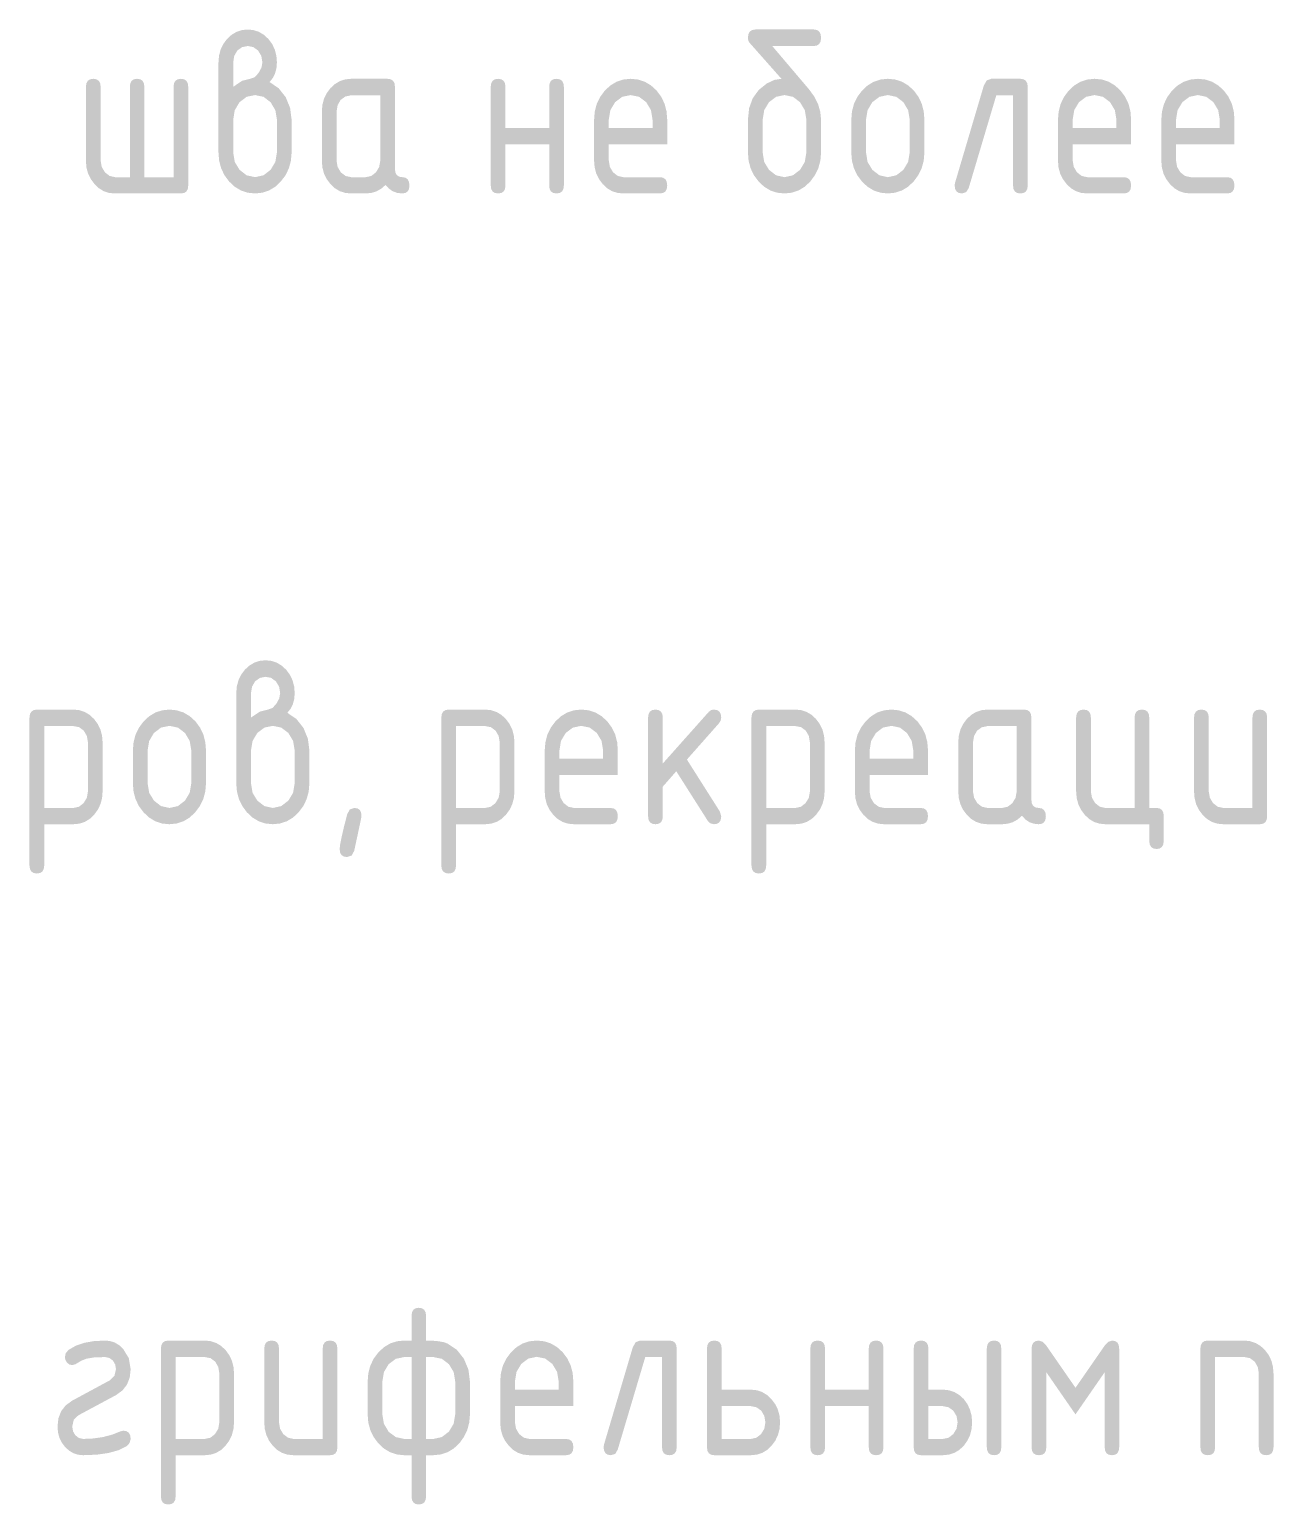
# Model space of a CAD drawing. Header units: millimetres. Extents: x 0 to 1189, y 0 to 841.
# Drawn here: x 1116.3 to 1139.27, y 113.25 to 140.48 of the extents above; entities that cross this region are included whole.
import ezdxf

# ---------------------------------------------------------------- set-up
doc = ezdxf.new("R2010")
doc.units = ezdxf.units.MM

msp = doc.modelspace()

# ---------------------------------------------------------------- hatches: boundary and pattern name
h = msp.add_hatch(color=7)
h.paths.add_polyline_path([(1120.060935, 139.418761), (1120.224508, 139.529486), (1120.374025, 139.567038), (1120.45533, 139.59453), (1120.528366, 139.672871), (1120.582592, 139.772366), (1120.600024, 139.87186), (1120.58018, 139.989407), (1120.520649, 140.087936), (1120.433212, 140.152222), (1120.328826, 140.172272), (1120.223957, 140.150568), (1120.136452, 140.087936), (1120.080297, 139.989407), (1120.060935, 139.87186)])
h.paths.add_polyline_path([(1120.731764, 139.507507), (1120.899058, 139.393474), (1121.029972, 139.228592), (1121.111414, 139.028914), (1121.139112, 138.813527), (1121.139112, 138.203882), (1121.126383, 138.053306), (1121.088538, 137.913323), (1121.026096, 137.785226), (1120.939572, 137.670306), (1120.837115, 137.573619), (1120.723083, 137.504941), (1120.598508, 137.463962), (1120.464425, 137.450371), (1120.328585, 137.463962), (1120.2037, 137.504941), (1120.089564, 137.573619), (1119.98597, 137.670306), (1119.899412, 137.787086), (1119.837969, 137.914977), (1119.80133, 138.053926), (1119.789186, 138.203882), (1119.789186, 139.87186), (1119.799108, 139.994023), (1119.828874, 140.106678), (1119.878483, 140.209824), (1119.947936, 140.303461), (1120.030627, 140.378961), (1120.121224, 140.433273), (1120.2204, 140.466087), (1120.328826, 140.477094), (1120.437536, 140.466027), (1120.537874, 140.43279), (1120.629738, 140.377333), (1120.713023, 140.299603), (1120.780245, 140.208196), (1120.828709, 140.106195), (1120.858053, 139.993963), (1120.867914, 139.87186), (1120.859431, 139.763072), (1120.833946, 139.665912), (1120.791407, 139.580637)])
h.paths.add_polyline_path([(1120.867914, 138.208292), (1120.867914, 138.813527), (1120.839044, 138.98709), (1120.751057, 139.135436), (1120.62035, 139.234311), (1120.464425, 139.266626), (1120.3085, 139.234311), (1120.177793, 139.135436), (1120.089598, 138.98709), (1120.060935, 138.813527), (1120.060935, 138.208292), (1120.089598, 138.031421), (1120.177793, 137.886382), (1120.3085, 137.785303), (1120.464425, 137.750784), (1120.62035, 137.785303), (1120.751057, 137.886382), (1120.839044, 138.032868)])
h = msp.add_hatch(color=7)
h.paths.add_polyline_path([(1130.914486, 138.809117), (1130.914486, 138.203882), (1130.901756, 138.053926), (1130.863912, 137.914977), (1130.801469, 137.787086), (1130.714946, 137.670306), (1130.612489, 137.573619), (1130.498456, 137.504941), (1130.373881, 137.463962), (1130.239798, 137.450371), (1130.103958, 137.463962), (1129.979073, 137.504941), (1129.864937, 137.573619), (1129.761343, 137.670306), (1129.674785, 137.787086), (1129.613342, 137.914977), (1129.576703, 138.053926), (1129.564559, 138.203882), (1129.564559, 138.813527), (1129.586479, 139.024504), (1129.652272, 139.206543), (1129.761989, 139.35923), (1129.915684, 139.482151), (1130.053694, 139.546918), (1130.183023, 139.567038), (1129.591018, 140.235662), (1129.570967, 140.270802), (1129.564559, 140.324959), (1129.573043, 140.391518), (1129.598528, 140.43906), (1129.641066, 140.467586), (1129.70071, 140.477094), (1130.782745, 140.477094), (1130.839839, 140.467586), (1130.881068, 140.43906), (1130.906071, 140.391518), (1130.914486, 140.324959), (1130.906071, 140.258081), (1130.881068, 140.210375), (1130.839839, 140.181789), (1130.782745, 140.172272), (1130.013249, 140.172272), (1130.692346, 139.372459), (1130.788912, 139.239788), (1130.858399, 139.10195), (1130.900395, 138.958531)])
h.paths.add_polyline_path([(1130.643288, 138.208292), (1130.643288, 138.813527), (1130.614418, 138.98709), (1130.52643, 139.135436), (1130.395723, 139.234311), (1130.239798, 139.266626), (1130.083873, 139.234311), (1129.953166, 139.135436), (1129.864972, 138.98709), (1129.836309, 138.813527), (1129.836309, 138.208292), (1129.864972, 138.031421), (1129.953166, 137.886382), (1130.083873, 137.785303), (1130.239798, 137.750784), (1130.395723, 137.785303), (1130.52643, 137.886382), (1130.614418, 138.032868)])
h = msp.add_hatch(color=7)
h.dxf.hatch_style = 2
h.paths.add_polyline_path([(1119.094635, 137.450371), (1117.869835, 137.450371), (1117.765931, 137.460836), (1117.669468, 137.492746), (1117.58086, 137.546877), (1117.500521, 137.624004), (1117.431068, 137.716823), (1117.381458, 137.817549), (1117.351693, 137.926234), (1117.341771, 138.042928), (1117.341771, 139.418761), (1117.350254, 139.483089), (1117.375739, 139.529486), (1117.418278, 139.55759), (1117.477921, 139.567038), (1117.537246, 139.55759), (1117.57962, 139.529486), (1117.605045, 139.483089), (1117.61352, 139.418761), (1117.61352, 138.055606), (1117.633364, 137.939988), (1117.692895, 137.84008), (1117.779918, 137.773108), (1117.881411, 137.750784), (1118.152609, 137.750784), (1118.152609, 139.418761), (1118.161023, 139.483089), (1118.186026, 139.529486), (1118.227255, 139.55759), (1118.284349, 139.567038), (1118.343992, 139.55759), (1118.38653, 139.529486), (1118.412016, 139.483089), (1118.420499, 139.418761), (1118.420499, 137.750784), (1118.959036, 137.750784), (1118.959036, 139.418761), (1118.967511, 139.483089), (1118.992936, 139.529486), (1119.035311, 139.55759), (1119.094635, 139.567038), (1119.154279, 139.55759), (1119.196817, 139.529486), (1119.222302, 139.483089), (1119.230786, 139.418761), (1119.230786, 137.598648), (1119.222302, 137.532459), (1119.196817, 137.486269), (1119.154279, 137.459199)])
h = msp.add_hatch(color=7)
h.paths.add_polyline_path([(1122.776003, 139.262216), (1122.236914, 139.262216), (1122.132045, 139.240443), (1122.04454, 139.177329), (1121.988385, 139.079075), (1121.969024, 138.961803), (1121.969024, 138.055606), (1121.988867, 137.939988), (1122.048399, 137.84008), (1122.135422, 137.773108), (1122.236914, 137.750784), (1122.508112, 137.750784), (1122.610776, 137.773108), (1122.696077, 137.84008), (1122.75609, 137.938335), (1122.776003, 138.055606)])
h.paths.add_polyline_path([(1123.31454, 137.598648), (1123.306203, 137.532459), (1123.281329, 137.486269), (1123.240126, 137.459199), (1123.1828, 137.450371), (1123.091694, 137.459949), (1123.009994, 137.488956), (1122.937388, 137.537808), (1122.873568, 137.606916), (1122.793831, 137.537808), (1122.70655, 137.488956), (1122.611413, 137.459949), (1122.508112, 137.450371), (1122.236914, 137.450371), (1122.127946, 137.460836), (1122.027866, 137.492746), (1121.937088, 137.546877), (1121.856024, 137.624004), (1121.786571, 137.717022), (1121.736962, 137.819134), (1121.707196, 137.931582), (1121.697274, 138.055606), (1121.697274, 138.961803), (1121.707196, 139.083967), (1121.736962, 139.196621), (1121.786571, 139.299767), (1121.856024, 139.393405), (1121.937088, 139.468672), (1122.027866, 139.52301), (1122.127946, 139.555953), (1122.236914, 139.567038), (1122.91105, 139.567038), (1122.970694, 139.55759), (1123.013232, 139.529486), (1123.038717, 139.483089), (1123.047201, 139.418761), (1123.047201, 137.90347), (1123.055676, 137.836592), (1123.0811, 137.788886), (1123.123475, 137.760301), (1123.1828, 137.750784), (1123.240126, 137.741275), (1123.281329, 137.71275), (1123.306203, 137.665207)])
h = msp.add_hatch(color=7)
h.dxf.hatch_style = 2
h.paths.add_polyline_path([(1125.087592, 138.356569), (1125.087592, 137.598648), (1125.079117, 137.532459), (1125.053692, 137.486269), (1125.011318, 137.459199), (1124.951993, 137.450371), (1124.89235, 137.459199), (1124.849811, 137.486269), (1124.824326, 137.532459), (1124.815843, 137.598648), (1124.815843, 139.418761), (1124.824326, 139.483089), (1124.849811, 139.529486), (1124.89235, 139.55759), (1124.951993, 139.567038), (1125.011318, 139.55759), (1125.053692, 139.529486), (1125.079117, 139.483089), (1125.087592, 139.418761), (1125.087592, 138.66084), (1125.894571, 138.66084), (1125.894571, 139.418761), (1125.903037, 139.483089), (1125.928402, 139.529486), (1125.970613, 139.55759), (1126.029619, 139.567038), (1126.089262, 139.55759), (1126.1318, 139.529486), (1126.157285, 139.483089), (1126.165769, 139.418761), (1126.165769, 137.598648), (1126.157285, 137.532459), (1126.1318, 137.486269), (1126.089262, 137.459199), (1126.029619, 137.450371), (1125.970613, 137.459199), (1125.928402, 137.486269), (1125.903037, 137.532459), (1125.894571, 137.598648), (1125.894571, 138.356569)])
h = msp.add_hatch(color=7)
h.paths.add_polyline_path([(1127.39917, 139.266626), (1127.243245, 139.234311), (1127.112538, 139.135436), (1127.024343, 138.988537), (1126.99568, 138.813527), (1126.99568, 138.66084), (1127.802659, 138.66084), (1127.802659, 138.813527), (1127.77379, 138.988537), (1127.685802, 139.135436), (1127.555095, 139.234311)])
h.paths.add_polyline_path([(1126.99568, 138.356569), (1126.99568, 138.055606), (1127.015524, 137.939988), (1127.075055, 137.84008), (1127.162078, 137.773108), (1127.263571, 137.750784), (1127.937707, 137.750784), (1127.99735, 137.741275), (1128.039889, 137.71275), (1128.065374, 137.665207), (1128.073857, 137.598648), (1128.065374, 137.532459), (1128.039889, 137.486269), (1127.99735, 137.459199), (1127.937707, 137.450371), (1127.263571, 137.450371), (1127.154603, 137.460836), (1127.054523, 137.492746), (1126.963744, 137.546877), (1126.882681, 137.624004), (1126.813228, 137.717022), (1126.763619, 137.819134), (1126.733853, 137.931582), (1126.723931, 138.055606), (1126.723931, 138.809117), (1126.736075, 138.961623), (1126.772714, 139.101881), (1126.834157, 139.230254), (1126.920715, 139.347103), (1127.024309, 139.44379), (1127.138445, 139.512468), (1127.26333, 139.553447), (1127.39917, 139.567038), (1127.534932, 139.553507), (1127.659688, 139.51295), (1127.773798, 139.445417), (1127.877625, 139.350961), (1127.964097, 139.234431), (1128.02535, 139.106222), (1128.0618, 138.966024), (1128.073857, 138.813527), (1128.073857, 138.356569)])
h = msp.add_hatch(color=7)
h.paths.add_polyline_path([(1131.472648, 138.203882), (1131.472648, 138.809117), (1131.484792, 138.961623), (1131.52143, 139.101881), (1131.582874, 139.230254), (1131.669432, 139.347103), (1131.773026, 139.44379), (1131.887162, 139.512468), (1132.012046, 139.553447), (1132.147886, 139.567038), (1132.283649, 139.553507), (1132.408405, 139.51295), (1132.522515, 139.445417), (1132.626341, 139.350961), (1132.712813, 139.234362), (1132.774067, 139.105671), (1132.810516, 138.964163), (1132.822574, 138.809117), (1132.822574, 138.203882), (1132.809844, 138.053926), (1132.772, 137.914977), (1132.709558, 137.787086), (1132.623034, 137.670306), (1132.520577, 137.573619), (1132.406544, 137.504941), (1132.28197, 137.463962), (1132.147886, 137.450371), (1132.012046, 137.463962), (1131.887162, 137.504941), (1131.773026, 137.573619), (1131.669432, 137.670306), (1131.582874, 137.787086), (1131.52143, 137.914977), (1131.484792, 138.053926)])
h.paths.add_polyline_path([(1132.551376, 138.208292), (1132.551376, 138.813527), (1132.522506, 138.98709), (1132.434518, 139.135436), (1132.303812, 139.234311), (1132.147886, 139.266626), (1131.991961, 139.234311), (1131.861255, 139.135436), (1131.77306, 138.98709), (1131.744397, 138.813527), (1131.744397, 138.208292), (1131.77306, 138.031421), (1131.861255, 137.886382), (1131.991961, 137.785303), (1132.147886, 137.750784), (1132.303812, 137.785303), (1132.434518, 137.886382), (1132.522506, 138.032868)])
h = msp.add_hatch(color=7)
h.dxf.hatch_style = 2
h.paths.add_polyline_path([(1134.055975, 139.567038), (1134.594512, 139.567038), (1134.654155, 139.55759), (1134.696694, 139.529486), (1134.722179, 139.483089), (1134.730662, 139.418761), (1134.730662, 137.598648), (1134.722179, 137.532459), (1134.696694, 137.486269), (1134.654155, 137.459199), (1134.594512, 137.450371), (1134.535506, 137.459199), (1134.493295, 137.486269), (1134.467931, 137.532459), (1134.459464, 137.598648), (1134.459464, 139.262216), (1134.150233, 139.262216), (1133.64091, 137.551795), (1133.595848, 137.475658), (1133.516886, 137.450371), (1133.457243, 137.45988), (1133.414705, 137.488405), (1133.38922, 137.535947), (1133.380736, 137.602507), (1133.389004, 137.64936), (1133.920376, 139.444117), (1133.973706, 139.53741)])
h = msp.add_hatch(color=7)
h.paths.add_polyline_path([(1135.964063, 139.266626), (1135.808138, 139.234311), (1135.677431, 139.135436), (1135.589237, 138.988537), (1135.560574, 138.813527), (1135.560574, 138.66084), (1136.367553, 138.66084), (1136.367553, 138.813527), (1136.338683, 138.988537), (1136.250695, 139.135436), (1136.119988, 139.234311)])
h.paths.add_polyline_path([(1135.560574, 138.356569), (1135.560574, 138.055606), (1135.580417, 137.939988), (1135.639949, 137.84008), (1135.726972, 137.773108), (1135.828464, 137.750784), (1136.502601, 137.750784), (1136.562244, 137.741275), (1136.604782, 137.71275), (1136.630267, 137.665207), (1136.638751, 137.598648), (1136.630267, 137.532459), (1136.604782, 137.486269), (1136.562244, 137.459199), (1136.502601, 137.450371), (1135.828464, 137.450371), (1135.719496, 137.460836), (1135.619416, 137.492746), (1135.528638, 137.546877), (1135.447574, 137.624004), (1135.378121, 137.717022), (1135.328512, 137.819134), (1135.298746, 137.931582), (1135.288824, 138.055606), (1135.288824, 138.809117), (1135.300968, 138.961623), (1135.337607, 139.101881), (1135.39905, 139.230254), (1135.485608, 139.347103), (1135.589202, 139.44379), (1135.703338, 139.512468), (1135.828223, 139.553447), (1135.964063, 139.567038), (1136.099826, 139.553507), (1136.224581, 139.51295), (1136.338691, 139.445417), (1136.442518, 139.350961), (1136.52899, 139.234431), (1136.590244, 139.106222), (1136.626693, 138.966024), (1136.638751, 138.813527), (1136.638751, 138.356569)])
h = msp.add_hatch(color=7)
h.paths.add_polyline_path([(1137.872152, 139.266626), (1137.716227, 139.234311), (1137.58552, 139.135436), (1137.497325, 138.988537), (1137.468662, 138.813527), (1137.468662, 138.66084), (1138.275641, 138.66084), (1138.275641, 138.813527), (1138.246771, 138.988537), (1138.158783, 139.135436), (1138.028077, 139.234311)])
h.paths.add_polyline_path([(1137.468662, 138.356569), (1137.468662, 138.055606), (1137.488506, 137.939988), (1137.548037, 137.84008), (1137.63506, 137.773108), (1137.736553, 137.750784), (1138.410689, 137.750784), (1138.470332, 137.741275), (1138.51287, 137.71275), (1138.538355, 137.665207), (1138.546839, 137.598648), (1138.538355, 137.532459), (1138.51287, 137.486269), (1138.470332, 137.459199), (1138.410689, 137.450371), (1137.736553, 137.450371), (1137.627584, 137.460836), (1137.527504, 137.492746), (1137.436726, 137.546877), (1137.355663, 137.624004), (1137.28621, 137.717022), (1137.2366, 137.819134), (1137.206835, 137.931582), (1137.196913, 138.055606), (1137.196913, 138.809117), (1137.209057, 138.961623), (1137.245695, 139.101881), (1137.307139, 139.230254), (1137.393697, 139.347103), (1137.497291, 139.44379), (1137.611427, 139.512468), (1137.736311, 139.553447), (1137.872152, 139.567038), (1138.007914, 139.553507), (1138.13267, 139.51295), (1138.24678, 139.445417), (1138.350606, 139.350961), (1138.437078, 139.234431), (1138.498332, 139.106222), (1138.534781, 138.966024), (1138.546839, 138.813527), (1138.546839, 138.356569)])
h = msp.add_hatch(color=7)
h.paths.add_polyline_path([(1120.389242, 127.773541), (1120.552815, 127.884267), (1120.702333, 127.921818), (1120.783637, 127.94931), (1120.856673, 128.027652), (1120.910899, 128.127146), (1120.928331, 128.22664), (1120.908487, 128.344187), (1120.848956, 128.442717), (1120.761519, 128.507002), (1120.657133, 128.527053), (1120.552264, 128.505349), (1120.464759, 128.442717), (1120.408604, 128.344187), (1120.389242, 128.22664)])
h.paths.add_polyline_path([(1121.060071, 127.862287), (1121.227365, 127.748254), (1121.358279, 127.583372), (1121.439721, 127.383694), (1121.467419, 127.168307), (1121.467419, 126.558663), (1121.45469, 126.408086), (1121.416845, 126.268104), (1121.354403, 126.140006), (1121.267879, 126.025087), (1121.165422, 125.9284), (1121.05139, 125.859722), (1120.926815, 125.818743), (1120.792732, 125.805152), (1120.656892, 125.818743), (1120.532007, 125.859722), (1120.417871, 125.9284), (1120.314277, 126.025087), (1120.227719, 126.141867), (1120.166276, 126.269757), (1120.129637, 126.408707), (1120.117493, 126.558663), (1120.117493, 128.22664), (1120.127415, 128.348803), (1120.157181, 128.461458), (1120.20679, 128.564604), (1120.276243, 128.658242), (1120.358934, 128.733741), (1120.449531, 128.788053), (1120.548707, 128.820868), (1120.657133, 128.831875), (1120.765843, 128.820807), (1120.866181, 128.787571), (1120.958045, 128.732113), (1121.04133, 128.654383), (1121.108552, 128.562976), (1121.157016, 128.460976), (1121.18636, 128.348743), (1121.196221, 128.22664), (1121.187738, 128.117853), (1121.162253, 128.020693), (1121.119714, 127.935418)])
h.paths.add_polyline_path([(1121.196221, 126.563073), (1121.196221, 127.168307), (1121.167352, 127.341871), (1121.079364, 127.490217), (1120.948657, 127.589091), (1120.792732, 127.621406), (1120.636807, 127.589091), (1120.5061, 127.490217), (1120.417905, 127.341871), (1120.389242, 127.168307), (1120.389242, 126.563073), (1120.417905, 126.386201), (1120.5061, 126.241163), (1120.636807, 126.140084), (1120.792732, 126.105564), (1120.948657, 126.140084), (1121.079364, 126.241163), (1121.167352, 126.387648)])
h = msp.add_hatch(color=7)
h.paths.add_polyline_path([(1116.299746, 127.773541), (1116.308229, 127.83787), (1116.333714, 127.884267), (1116.376253, 127.91237), (1116.435896, 127.921818), (1117.110583, 127.921818), (1117.219474, 127.910734), (1117.319425, 127.87779), (1117.410177, 127.823452), (1117.491473, 127.748185), (1117.560608, 127.654548), (1117.610053, 127.551402), (1117.639759, 127.438747), (1117.649672, 127.316584), (1117.649672, 126.410386), (1117.639759, 126.288223), (1117.610053, 126.175568), (1117.560608, 126.072422), (1117.491473, 125.978784), (1117.410177, 125.901657), (1117.319425, 125.847526), (1117.219474, 125.815616), (1117.110583, 125.805152), (1116.571495, 125.805152), (1116.571495, 125.043372), (1116.56302, 124.979044), (1116.537595, 124.932647), (1116.49522, 124.904543), (1116.435896, 124.895095), (1116.376253, 124.904543), (1116.333714, 124.932647), (1116.308229, 124.979044), (1116.299746, 125.043372)])
h.paths.add_polyline_path([(1116.571495, 127.616996), (1116.571495, 126.105564), (1117.110583, 126.105564), (1117.213247, 126.127888), (1117.298548, 126.194861), (1117.358561, 126.293115), (1117.378474, 126.410386), (1117.378474, 127.316584), (1117.359112, 127.433855), (1117.302957, 127.532109), (1117.215245, 127.596877), (1117.110583, 127.616996)])
h = msp.add_hatch(color=7)
h.paths.add_polyline_path([(1118.208619, 126.558663), (1118.208619, 127.163897), (1118.220763, 127.316403), (1118.257402, 127.456661), (1118.318845, 127.585034), (1118.405403, 127.701883), (1118.508997, 127.79857), (1118.623133, 127.867248), (1118.748018, 127.908227), (1118.883858, 127.921818), (1119.019621, 127.908288), (1119.144376, 127.86773), (1119.258486, 127.800198), (1119.362313, 127.705742), (1119.448785, 127.589143), (1119.510039, 127.460451), (1119.546488, 127.318944), (1119.558546, 127.163897), (1119.558546, 126.558663), (1119.545816, 126.408707), (1119.507972, 126.269757), (1119.445529, 126.141867), (1119.359006, 126.025087), (1119.256549, 125.9284), (1119.142516, 125.859722), (1119.017941, 125.818743), (1118.883858, 125.805152), (1118.748018, 125.818743), (1118.623133, 125.859722), (1118.508997, 125.9284), (1118.405403, 126.025087), (1118.318845, 126.141867), (1118.257402, 126.269757), (1118.220763, 126.408707)])
h.paths.add_polyline_path([(1119.287348, 126.563073), (1119.287348, 127.168307), (1119.258478, 127.341871), (1119.17049, 127.490217), (1119.039783, 127.589091), (1118.883858, 127.621406), (1118.727933, 127.589091), (1118.597226, 127.490217), (1118.509032, 127.341871), (1118.480369, 127.168307), (1118.480369, 126.563073), (1118.509032, 126.386201), (1118.597226, 126.241163), (1118.727933, 126.140084), (1118.883858, 126.105564), (1119.039783, 126.140084), (1119.17049, 126.241163), (1119.258478, 126.387648)])
h = msp.add_hatch(color=7)
h.paths.add_polyline_path([(1123.903282, 127.773541), (1123.911766, 127.83787), (1123.937251, 127.884267), (1123.979789, 127.91237), (1124.039432, 127.921818), (1124.71412, 127.921818), (1124.823011, 127.910734), (1124.922962, 127.87779), (1125.013714, 127.823452), (1125.09501, 127.748185), (1125.164144, 127.654548), (1125.21359, 127.551402), (1125.243295, 127.438747), (1125.253209, 127.316584), (1125.253209, 126.410386), (1125.243295, 126.288223), (1125.21359, 126.175568), (1125.164144, 126.072422), (1125.09501, 125.978784), (1125.013714, 125.901657), (1124.922962, 125.847526), (1124.823011, 125.815616), (1124.71412, 125.805152), (1124.175031, 125.805152), (1124.175031, 125.043372), (1124.166557, 124.979044), (1124.141132, 124.932647), (1124.098757, 124.904543), (1124.039432, 124.895095), (1123.979789, 124.904543), (1123.937251, 124.932647), (1123.911766, 124.979044), (1123.903282, 125.043372)])
h.paths.add_polyline_path([(1124.175031, 127.616996), (1124.175031, 126.105564), (1124.71412, 126.105564), (1124.816784, 126.127888), (1124.902084, 126.194861), (1124.962098, 126.293115), (1124.982011, 126.410386), (1124.982011, 127.316584), (1124.962649, 127.433855), (1124.906494, 127.532109), (1124.818782, 127.596877), (1124.71412, 127.616996)])
h = msp.add_hatch(color=7)
h.paths.add_polyline_path([(1126.487395, 127.621406), (1126.33147, 127.589091), (1126.200763, 127.490217), (1126.112568, 127.343318), (1126.083905, 127.168307), (1126.083905, 127.01562), (1126.890884, 127.01562), (1126.890884, 127.168307), (1126.862014, 127.343318), (1126.774027, 127.490217), (1126.64332, 127.589091)])
h.paths.add_polyline_path([(1126.083905, 126.71135), (1126.083905, 126.410386), (1126.103749, 126.294769), (1126.16328, 126.194861), (1126.250303, 126.127888), (1126.351796, 126.105564), (1127.025932, 126.105564), (1127.085575, 126.096055), (1127.128114, 126.06753), (1127.153599, 126.019988), (1127.162082, 125.953429), (1127.153599, 125.88724), (1127.128114, 125.84105), (1127.085575, 125.81398), (1127.025932, 125.805152), (1126.351796, 125.805152), (1126.242827, 125.815616), (1126.142747, 125.847526), (1126.051969, 125.901657), (1125.970906, 125.978784), (1125.901453, 126.071802), (1125.851844, 126.173915), (1125.822078, 126.286363), (1125.812156, 126.410386), (1125.812156, 127.163897), (1125.8243, 127.316403), (1125.860939, 127.456661), (1125.922382, 127.585034), (1126.00894, 127.701883), (1126.112534, 127.79857), (1126.22667, 127.867248), (1126.351555, 127.908227), (1126.487395, 127.921818), (1126.623157, 127.908288), (1126.747913, 127.86773), (1126.862023, 127.800198), (1126.96585, 127.705742), (1127.052322, 127.589212), (1127.113575, 127.461002), (1127.150024, 127.320804), (1127.162082, 127.168307), (1127.162082, 126.71135)])
h = msp.add_hatch(color=7)
h.dxf.hatch_style = 2
h.paths.add_polyline_path([(1127.992779, 126.926875), (1128.841099, 127.879375), (1128.882165, 127.911759), (1128.934806, 127.921818), (1128.994449, 127.91237), (1129.036987, 127.884267), (1129.062472, 127.83787), (1129.070956, 127.773541), (1129.060138, 127.71587), (1129.029064, 127.667708), (1128.43761, 126.999084), (1129.044498, 126.042174), (1129.070956, 125.953429), (1129.062472, 125.88724), (1129.036987, 125.84105), (1128.994449, 125.81398), (1128.934806, 125.805152), (1128.870107, 125.82093), (1128.822358, 125.868541), (1128.241377, 126.783008), (1127.992779, 126.499683), (1127.992779, 125.953429), (1127.984304, 125.88724), (1127.958879, 125.84105), (1127.916505, 125.81398), (1127.85718, 125.805152), (1127.797537, 125.81398), (1127.754998, 125.84105), (1127.729513, 125.88724), (1127.72103, 125.953429), (1127.72103, 127.773541), (1127.729513, 127.83787), (1127.754998, 127.884267), (1127.797537, 127.91237), (1127.85718, 127.921818), (1127.916505, 127.91237), (1127.958879, 127.884267), (1127.984304, 127.83787), (1127.992779, 127.773541)])
h = msp.add_hatch(color=7)
h.paths.add_polyline_path([(1129.629904, 127.773541), (1129.638387, 127.83787), (1129.663872, 127.884267), (1129.706411, 127.91237), (1129.766054, 127.921818), (1130.440741, 127.921818), (1130.549632, 127.910734), (1130.649583, 127.87779), (1130.740335, 127.823452), (1130.821631, 127.748185), (1130.890765, 127.654548), (1130.940211, 127.551402), (1130.969917, 127.438747), (1130.97983, 127.316584), (1130.97983, 126.410386), (1130.969917, 126.288223), (1130.940211, 126.175568), (1130.890765, 126.072422), (1130.821631, 125.978784), (1130.740335, 125.901657), (1130.649583, 125.847526), (1130.549632, 125.815616), (1130.440741, 125.805152), (1129.901653, 125.805152), (1129.901653, 125.043372), (1129.893178, 124.979044), (1129.867753, 124.932647), (1129.825378, 124.904543), (1129.766054, 124.895095), (1129.706411, 124.904543), (1129.663872, 124.932647), (1129.638387, 124.979044), (1129.629904, 125.043372)])
h.paths.add_polyline_path([(1129.901653, 127.616996), (1129.901653, 126.105564), (1130.440741, 126.105564), (1130.543405, 126.127888), (1130.628706, 126.194861), (1130.688719, 126.293115), (1130.708632, 126.410386), (1130.708632, 127.316584), (1130.68927, 127.433855), (1130.633115, 127.532109), (1130.545403, 127.596877), (1130.440741, 127.616996)])
h = msp.add_hatch(color=7)
h.paths.add_polyline_path([(1132.214016, 127.621406), (1132.058091, 127.589091), (1131.927384, 127.490217), (1131.83919, 127.343318), (1131.810526, 127.168307), (1131.810526, 127.01562), (1132.617506, 127.01562), (1132.617506, 127.168307), (1132.588636, 127.343318), (1132.500648, 127.490217), (1132.369941, 127.589091)])
h.paths.add_polyline_path([(1131.810526, 126.71135), (1131.810526, 126.410386), (1131.83037, 126.294769), (1131.889901, 126.194861), (1131.976925, 126.127888), (1132.078417, 126.105564), (1132.752553, 126.105564), (1132.812197, 126.096055), (1132.854735, 126.06753), (1132.88022, 126.019988), (1132.888704, 125.953429), (1132.88022, 125.88724), (1132.854735, 125.84105), (1132.812197, 125.81398), (1132.752553, 125.805152), (1132.078417, 125.805152), (1131.969449, 125.815616), (1131.869369, 125.847526), (1131.77859, 125.901657), (1131.697527, 125.978784), (1131.628074, 126.071802), (1131.578465, 126.173915), (1131.548699, 126.286363), (1131.538777, 126.410386), (1131.538777, 127.163897), (1131.550921, 127.316403), (1131.58756, 127.456661), (1131.649003, 127.585034), (1131.735561, 127.701883), (1131.839155, 127.79857), (1131.953291, 127.867248), (1132.078176, 127.908227), (1132.214016, 127.921818), (1132.349779, 127.908288), (1132.474534, 127.86773), (1132.588644, 127.800198), (1132.692471, 127.705742), (1132.778943, 127.589212), (1132.840197, 127.461002), (1132.876646, 127.320804), (1132.888704, 127.168307), (1132.888704, 126.71135)])
h = msp.add_hatch(color=7)
h.paths.add_polyline_path([(1134.526379, 127.616996), (1133.987291, 127.616996), (1133.882422, 127.595223), (1133.794917, 127.532109), (1133.738762, 127.433855), (1133.7194, 127.316584), (1133.7194, 126.410386), (1133.739244, 126.294769), (1133.798775, 126.194861), (1133.885798, 126.127888), (1133.987291, 126.105564), (1134.258489, 126.105564), (1134.361153, 126.127888), (1134.446453, 126.194861), (1134.506467, 126.293115), (1134.526379, 126.410386)])
h.paths.add_polyline_path([(1135.064917, 125.953429), (1135.05658, 125.88724), (1135.031706, 125.84105), (1134.990503, 125.81398), (1134.933176, 125.805152), (1134.842071, 125.814729), (1134.76037, 125.843737), (1134.687765, 125.892588), (1134.623944, 125.961697), (1134.544208, 125.892588), (1134.456926, 125.843737), (1134.36179, 125.814729), (1134.258489, 125.805152), (1133.987291, 125.805152), (1133.878322, 125.815616), (1133.778242, 125.847526), (1133.687464, 125.901657), (1133.606401, 125.978784), (1133.536948, 126.071802), (1133.487339, 126.173915), (1133.457573, 126.286363), (1133.447651, 126.410386), (1133.447651, 127.316584), (1133.457573, 127.438747), (1133.487339, 127.551402), (1133.536948, 127.654548), (1133.606401, 127.748185), (1133.687464, 127.823452), (1133.778242, 127.87779), (1133.878322, 127.910734), (1133.987291, 127.921818), (1134.661427, 127.921818), (1134.72107, 127.91237), (1134.763609, 127.884267), (1134.789094, 127.83787), (1134.797577, 127.773541), (1134.797577, 126.258251), (1134.806052, 126.191373), (1134.831477, 126.143667), (1134.873852, 126.115081), (1134.933176, 126.105564), (1134.990503, 126.096055), (1135.031706, 126.06753), (1135.05658, 126.019988)])
h = msp.add_hatch(color=7)
h.dxf.hatch_style = 2
h.paths.add_polyline_path([(1137.109828, 126.105564), (1137.167154, 126.096116), (1137.208357, 126.068012), (1137.233231, 126.021616), (1137.241568, 125.957287), (1137.241568, 125.50033), (1137.233231, 125.43377), (1137.208357, 125.386228), (1137.167154, 125.357703), (1137.109828, 125.348194), (1137.050503, 125.357703), (1137.008128, 125.386228), (1136.982704, 125.43377), (1136.974229, 125.50033), (1136.974229, 125.805152), (1136.163942, 125.805152), (1136.054974, 125.815616), (1135.954894, 125.847526), (1135.864116, 125.901657), (1135.783053, 125.978784), (1135.713599, 126.072422), (1135.66399, 126.175568), (1135.634224, 126.288223), (1135.624303, 126.410386), (1135.624303, 127.773541), (1135.632786, 127.83787), (1135.658271, 127.884267), (1135.700809, 127.91237), (1135.760453, 127.921818), (1135.819777, 127.91237), (1135.862152, 127.884267), (1135.887577, 127.83787), (1135.896052, 127.773541), (1135.896052, 126.410386), (1135.915895, 126.294769), (1135.975427, 126.194861), (1136.06245, 126.127888), (1136.163942, 126.105564), (1136.703031, 126.105564), (1136.703031, 127.773541), (1136.711497, 127.83787), (1136.736862, 127.884267), (1136.779073, 127.91237), (1136.838079, 127.921818), (1136.897722, 127.91237), (1136.94026, 127.884267), (1136.965745, 127.83787), (1136.974229, 127.773541), (1136.974229, 126.105564)])
h = msp.add_hatch(color=7)
h.dxf.hatch_style = 2
h.paths.add_polyline_path([(1139.15088, 127.773541), (1139.15088, 125.953429), (1139.142397, 125.88724), (1139.116912, 125.84105), (1139.074373, 125.81398), (1139.01473, 125.805152), (1138.340594, 125.805152), (1138.231625, 125.815616), (1138.131545, 125.847526), (1138.040767, 125.901657), (1137.959704, 125.978784), (1137.890251, 126.071802), (1137.840641, 126.173915), (1137.810876, 126.286363), (1137.800954, 126.410386), (1137.800954, 127.773541), (1137.809437, 127.83787), (1137.834923, 127.884267), (1137.877461, 127.91237), (1137.937104, 127.921818), (1137.996429, 127.91237), (1138.038803, 127.884267), (1138.064228, 127.83787), (1138.072703, 127.773541), (1138.072703, 126.410386), (1138.092547, 126.294769), (1138.152078, 126.194861), (1138.239101, 126.127888), (1138.340594, 126.105564), (1138.879682, 126.105564), (1138.879682, 127.773541), (1138.888149, 127.83787), (1138.913513, 127.884267), (1138.955724, 127.91237), (1139.01473, 127.921818), (1139.074373, 127.91237), (1139.116912, 127.884267), (1139.142397, 127.83787)])
h = msp.add_hatch(color=7)
h.dxf.hatch_style = 2
h.paths.add_polyline_path([(1122.298116, 126.105564), (1122.35521, 126.096736), (1122.396439, 126.069666), (1122.421442, 126.023476), (1122.429856, 125.957287), (1122.42139, 125.909796), (1122.396026, 125.786548), (1122.353815, 125.587852), (1122.294809, 125.314019), (1122.2483, 125.228443), (1122.162517, 125.199917), (1122.102874, 125.208745), (1122.060336, 125.235815), (1122.03485, 125.282005), (1122.026367, 125.348194), (1122.034902, 125.428318), (1122.060749, 125.561721), (1122.104269, 125.749177), (1122.165824, 125.991462), (1122.21378, 126.077039)])
h = msp.add_hatch(color=7)
h.paths.add_polyline_path([(1123.353835, 114.456817), (1123.353835, 115.968249), (1123.218236, 115.968249), (1123.062311, 115.935934), (1122.931604, 115.83706), (1122.84341, 115.690574), (1122.814746, 115.51515), (1122.814746, 114.909916), (1122.84341, 114.736352), (1122.931604, 114.588006), (1123.062311, 114.490785), (1123.218236, 114.456817)])
h.paths.add_polyline_path([(1123.353835, 114.156404), (1123.218236, 114.156404), (1123.082396, 114.169995), (1122.957511, 114.210975), (1122.843375, 114.279653), (1122.739781, 114.376339), (1122.653223, 114.493119), (1122.59178, 114.62101), (1122.555141, 114.759959), (1122.542997, 114.909916), (1122.542997, 115.51515), (1122.555141, 115.667656), (1122.59178, 115.807914), (1122.653223, 115.936287), (1122.739781, 116.053136), (1122.843375, 116.149823), (1122.957511, 116.218501), (1123.082396, 116.25948), (1123.218236, 116.273071), (1123.353835, 116.273071), (1123.353835, 116.730028), (1123.36225, 116.794357), (1123.387252, 116.840754), (1123.428481, 116.868857), (1123.485575, 116.878305), (1123.545219, 116.868857), (1123.587757, 116.840754), (1123.613242, 116.794357), (1123.621725, 116.730028), (1123.621725, 116.273071), (1123.750296, 116.269807), (1123.859024, 116.259773), (1123.947907, 116.242608), (1124.016947, 116.217949), (1124.189271, 116.103848), (1124.319013, 115.938483), (1124.403624, 115.737979), (1124.432012, 115.51515), (1124.432012, 114.909916), (1124.41942, 114.759959), (1124.382127, 114.62101), (1124.320856, 114.493119), (1124.236331, 114.376339), (1124.132099, 114.279653), (1124.017636, 114.210975), (1123.892631, 114.169995), (1123.756773, 114.156404), (1123.621725, 114.156404), (1123.621725, 113.394625), (1123.613242, 113.330296), (1123.587757, 113.283899), (1123.545219, 113.255796), (1123.485575, 113.246348), (1123.428481, 113.255796), (1123.387252, 113.283899), (1123.36225, 113.330296), (1123.353835, 113.394625)])
h.paths.add_polyline_path([(1123.621725, 114.456817), (1123.756773, 114.456817), (1123.913181, 114.491336), (1124.043956, 114.592416), (1124.131669, 114.73835), (1124.160263, 114.909916), (1124.160263, 115.51515), (1124.131669, 115.690574), (1124.043956, 115.83706), (1123.913181, 115.935934), (1123.756773, 115.968249), (1123.621725, 115.968249)])
h = msp.add_hatch(color=7)
h.dxf.hatch_style = 2
h.paths.add_polyline_path([(1118.031149, 114.609503), (1118.090792, 114.599986), (1118.13333, 114.5714), (1118.158815, 114.523694), (1118.167299, 114.456817), (1118.147937, 114.381231), (1118.091782, 114.321769), (1117.944203, 114.249422), (1117.761122, 114.197745), (1117.542591, 114.16674), (1117.288662, 114.156404), (1117.195653, 114.165913), (1117.108897, 114.194438), (1117.029065, 114.24198), (1116.95683, 114.30854), (1116.895275, 114.38962), (1116.851755, 114.479692), (1116.825908, 114.578446), (1116.817373, 114.685571), (1116.834409, 114.839394), (1116.885448, 114.970687), (1116.970387, 115.079035), (1117.089122, 115.164026), (1117.786409, 115.540506), (1117.868127, 115.621534), (1117.896101, 115.743904), (1117.881769, 115.830583), (1117.839326, 115.904859), (1117.772009, 115.95247), (1117.69601, 115.968249), (1117.494816, 115.961428), (1117.353154, 115.938483), (1117.25676, 115.900587), (1117.149204, 115.83706), (1117.089122, 115.819972), (1117.037652, 115.830032), (1116.994864, 115.862416), (1116.962825, 115.913679), (1116.953523, 115.968249), (1116.970955, 116.043903), (1117.025181, 116.103848), (1117.155888, 116.178426), (1117.310986, 116.231247), (1117.490889, 116.262675), (1117.69601, 116.273071), (1117.789329, 116.263562), (1117.876188, 116.235037), (1117.955916, 116.187495), (1118.027841, 116.120936), (1118.132917, 115.948336), (1118.167299, 115.743904), (1118.150271, 115.590081), (1118.099293, 115.458788), (1118.014517, 115.35044), (1117.896101, 115.265449), (1117.202121, 114.892828), (1117.117303, 114.810077), (1117.089122, 114.685571), (1117.103178, 114.598892), (1117.145346, 114.524616), (1117.211629, 114.4748), (1117.288662, 114.456817), (1117.480286, 114.465593), (1117.659147, 114.491888), (1117.825296, 114.535649), (1117.978783, 114.596825)])
h = msp.add_hatch(color=7)
h.paths.add_polyline_path([(1118.725914, 116.124794), (1118.734398, 116.189123), (1118.759883, 116.235519), (1118.802421, 116.263623), (1118.862064, 116.273071), (1119.536752, 116.273071), (1119.645643, 116.261986), (1119.745593, 116.229043), (1119.836346, 116.174705), (1119.917642, 116.099438), (1119.986776, 116.0058), (1120.036222, 115.902654), (1120.065927, 115.79), (1120.07584, 115.667837), (1120.07584, 114.761639), (1120.065927, 114.639476), (1120.036222, 114.526821), (1119.986776, 114.423675), (1119.917642, 114.330037), (1119.836346, 114.25291), (1119.745593, 114.198779), (1119.645643, 114.166869), (1119.536752, 114.156404), (1118.997663, 114.156404), (1118.997663, 113.394625), (1118.989188, 113.330296), (1118.963764, 113.283899), (1118.921389, 113.255796), (1118.862064, 113.246348), (1118.802421, 113.255796), (1118.759883, 113.283899), (1118.734398, 113.330296), (1118.725914, 113.394625)])
h.paths.add_polyline_path([(1118.997663, 115.968249), (1118.997663, 114.456817), (1119.536752, 114.456817), (1119.639416, 114.479141), (1119.724716, 114.546113), (1119.78473, 114.644368), (1119.804642, 114.761639), (1119.804642, 115.667837), (1119.785281, 115.785108), (1119.729126, 115.883362), (1119.641414, 115.94813), (1119.536752, 115.968249)])
h = msp.add_hatch(color=7)
h.dxf.hatch_style = 2
h.paths.add_polyline_path([(1121.984382, 116.124794), (1121.984382, 114.304681), (1121.975898, 114.238492), (1121.950413, 114.192302), (1121.907875, 114.165232), (1121.848232, 114.156404), (1121.174095, 114.156404), (1121.065127, 114.166869), (1120.965047, 114.198779), (1120.874269, 114.25291), (1120.793206, 114.330037), (1120.723753, 114.423055), (1120.674143, 114.525167), (1120.644378, 114.637615), (1120.634456, 114.761639), (1120.634456, 116.124794), (1120.642939, 116.189123), (1120.668424, 116.235519), (1120.710963, 116.263623), (1120.770606, 116.273071), (1120.82993, 116.263623), (1120.872305, 116.235519), (1120.89773, 116.189123), (1120.906205, 116.124794), (1120.906205, 114.761639), (1120.926049, 114.646021), (1120.98558, 114.546113), (1121.072603, 114.479141), (1121.174095, 114.456817), (1121.713184, 114.456817), (1121.713184, 116.124794), (1121.72165, 116.189123), (1121.747015, 116.235519), (1121.789226, 116.263623), (1121.848232, 116.273071), (1121.907875, 116.263623), (1121.950413, 116.235519), (1121.975898, 116.189123)])
h = msp.add_hatch(color=7)
h.paths.add_polyline_path([(1125.666104, 115.972659), (1125.510179, 115.940344), (1125.379472, 115.841469), (1125.291278, 115.69457), (1125.262615, 115.51956), (1125.262615, 115.366873), (1126.069594, 115.366873), (1126.069594, 115.51956), (1126.040724, 115.69457), (1125.952736, 115.841469), (1125.822029, 115.940344)])
h.paths.add_polyline_path([(1125.262615, 115.062602), (1125.262615, 114.761639), (1125.282459, 114.646021), (1125.34199, 114.546113), (1125.429013, 114.479141), (1125.530505, 114.456817), (1126.204642, 114.456817), (1126.264285, 114.447308), (1126.306823, 114.418783), (1126.332308, 114.37124), (1126.340792, 114.304681), (1126.332308, 114.238492), (1126.306823, 114.192302), (1126.264285, 114.165232), (1126.204642, 114.156404), (1125.530505, 114.156404), (1125.421537, 114.166869), (1125.321457, 114.198779), (1125.230679, 114.25291), (1125.149616, 114.330037), (1125.080163, 114.423055), (1125.030553, 114.525167), (1125.000788, 114.637615), (1124.990866, 114.761639), (1124.990866, 115.51515), (1125.00301, 115.667656), (1125.039648, 115.807914), (1125.101091, 115.936287), (1125.187649, 116.053136), (1125.291244, 116.149823), (1125.40538, 116.218501), (1125.530264, 116.25948), (1125.666104, 116.273071), (1125.801867, 116.25954), (1125.926622, 116.218983), (1126.040733, 116.15145), (1126.144559, 116.056995), (1126.231031, 115.940464), (1126.292285, 115.812255), (1126.328734, 115.672057), (1126.340792, 115.51956), (1126.340792, 115.062602)])
h = msp.add_hatch(color=7)
h.dxf.hatch_style = 2
h.paths.add_polyline_path([(1127.574646, 116.273071), (1128.113183, 116.273071), (1128.172826, 116.263623), (1128.215365, 116.235519), (1128.24085, 116.189123), (1128.249333, 116.124794), (1128.249333, 114.304681), (1128.24085, 114.238492), (1128.215365, 114.192302), (1128.172826, 114.165232), (1128.113183, 114.156404), (1128.054177, 114.165232), (1128.011966, 114.192302), (1127.986602, 114.238492), (1127.978135, 114.304681), (1127.978135, 115.968249), (1127.668904, 115.968249), (1127.159581, 114.257828), (1127.114519, 114.181691), (1127.035557, 114.156404), (1126.975914, 114.165913), (1126.933376, 114.194438), (1126.907891, 114.24198), (1126.899407, 114.30854), (1126.907675, 114.355393), (1127.439047, 116.15015), (1127.492377, 116.243443)])
h = msp.add_hatch(color=7)
h.paths.add_polyline_path([(1130.157875, 114.761639), (1130.147962, 114.639476), (1130.118256, 114.526821), (1130.068811, 114.423675), (1129.999676, 114.330037), (1129.918381, 114.25291), (1129.827628, 114.198779), (1129.727677, 114.166869), (1129.618786, 114.156404), (1128.944099, 114.156404), (1128.884456, 114.165232), (1128.841917, 114.192302), (1128.816432, 114.238492), (1128.807949, 114.304681), (1128.807949, 116.124794), (1128.816432, 116.189123), (1128.841917, 116.235519), (1128.884456, 116.263623), (1128.944099, 116.273071), (1129.003423, 116.263623), (1129.045798, 116.235519), (1129.071223, 116.189123), (1129.079698, 116.124794), (1129.079698, 115.366873), (1129.618786, 115.366873), (1129.727677, 115.355806), (1129.827628, 115.322569), (1129.918381, 115.267112), (1129.999676, 115.189382), (1130.068811, 115.098207), (1130.118256, 114.996181), (1130.147962, 114.883819)])
h.paths.add_polyline_path([(1129.886677, 114.761639), (1129.867316, 114.879185), (1129.811161, 114.977715), (1129.723448, 115.040829), (1129.618786, 115.062602), (1129.079698, 115.062602), (1129.079698, 114.456817), (1129.618786, 114.456817), (1129.72145, 114.479141), (1129.806751, 114.546113), (1129.866764, 114.644368)])
h = msp.add_hatch(color=7)
h.dxf.hatch_style = 2
h.paths.add_polyline_path([(1130.988239, 115.062602), (1130.988239, 114.304681), (1130.979764, 114.238492), (1130.95434, 114.192302), (1130.911965, 114.165232), (1130.85264, 114.156404), (1130.792997, 114.165232), (1130.750459, 114.192302), (1130.724974, 114.238492), (1130.71649, 114.304681), (1130.71649, 116.124794), (1130.724974, 116.189123), (1130.750459, 116.235519), (1130.792997, 116.263623), (1130.85264, 116.273071), (1130.911965, 116.263623), (1130.95434, 116.235519), (1130.979764, 116.189123), (1130.988239, 116.124794), (1130.988239, 115.366873), (1131.795219, 115.366873), (1131.795219, 116.124794), (1131.803685, 116.189123), (1131.829049, 116.235519), (1131.87126, 116.263623), (1131.930266, 116.273071), (1131.98991, 116.263623), (1132.032448, 116.235519), (1132.057933, 116.189123), (1132.066416, 116.124794), (1132.066416, 114.304681), (1132.057933, 114.238492), (1132.032448, 114.192302), (1131.98991, 114.165232), (1131.930266, 114.156404), (1131.87126, 114.165232), (1131.829049, 114.192302), (1131.803685, 114.238492), (1131.795219, 114.304681), (1131.795219, 115.062602)])
h = msp.add_hatch(color=7)
h.paths.add_polyline_path([(1133.70376, 114.761639), (1133.693899, 114.639476), (1133.664555, 114.526821), (1133.616091, 114.423675), (1133.548869, 114.330037), (1133.465583, 114.25291), (1133.37372, 114.198779), (1133.273382, 114.166869), (1133.164672, 114.156404), (1132.761182, 114.156404), (1132.701539, 114.165232), (1132.659, 114.192302), (1132.633515, 114.238492), (1132.625032, 114.304681), (1132.625032, 116.124794), (1132.633515, 116.189123), (1132.659, 116.235519), (1132.701539, 116.263623), (1132.761182, 116.273071), (1132.820507, 116.263623), (1132.862881, 116.235519), (1132.888306, 116.189123), (1132.896781, 116.124794), (1132.896781, 115.366873), (1133.164672, 115.366873), (1133.273382, 115.355875), (1133.37372, 115.32312), (1133.465583, 115.268972), (1133.548869, 115.193791), (1133.616091, 115.100068), (1133.664555, 114.996732), (1133.693899, 114.883888)])
h.paths.add_polyline_path([(1133.435869, 114.761639), (1133.416026, 114.879185), (1133.356494, 114.977715), (1133.269058, 115.040829), (1133.164672, 115.062602), (1132.896781, 115.062602), (1132.896781, 114.456817), (1133.164672, 114.456817), (1133.269058, 114.479141), (1133.356494, 114.546113), (1133.416026, 114.644368)])
h.paths.add_polyline_path([(1133.974958, 116.124794), (1133.983433, 116.189123), (1134.008858, 116.235519), (1134.051232, 116.263623), (1134.110557, 116.273071), (1134.167883, 116.263623), (1134.209087, 116.235519), (1134.23396, 116.189123), (1134.242297, 116.124794), (1134.242297, 114.304681), (1134.23396, 114.238492), (1134.209087, 114.192302), (1134.167883, 114.165232), (1134.110557, 114.156404), (1134.051232, 114.165232), (1134.008858, 114.192302), (1133.983433, 114.238492), (1133.974958, 114.304681)])
h = msp.add_hatch(color=7)
h.dxf.hatch_style = 2
h.paths.add_polyline_path([(1135.612189, 114.909916), (1135.0731, 115.688783), (1135.0731, 114.304681), (1135.064625, 114.238492), (1135.0392, 114.192302), (1134.996826, 114.165232), (1134.937501, 114.156404), (1134.877858, 114.165232), (1134.83532, 114.192302), (1134.809835, 114.238492), (1134.801351, 114.304681), (1134.801351, 116.124794), (1134.809835, 116.189123), (1134.83532, 116.235519), (1134.877858, 116.263623), (1134.937501, 116.273071), (1135.005301, 116.250264), (1135.0731, 116.179916), (1135.612189, 115.401048), (1136.151277, 116.179916), (1136.219077, 116.250264), (1136.286876, 116.273071), (1136.344203, 116.263623), (1136.385406, 116.235519), (1136.41028, 116.189123), (1136.418617, 116.124794), (1136.418617, 114.304681), (1136.41028, 114.238492), (1136.385406, 114.192302), (1136.344203, 114.165232), (1136.286876, 114.156404), (1136.227552, 114.165232), (1136.185177, 114.192302), (1136.159752, 114.238492), (1136.151277, 114.304681), (1136.151277, 115.688783)])
h = msp.add_hatch(color=7)
h.dxf.hatch_style = 2
h.paths.add_polyline_path([(1137.918151, 114.304681), (1137.918151, 116.124794), (1137.926634, 116.189123), (1137.952119, 116.235519), (1137.994658, 116.263623), (1138.054301, 116.273071), (1138.728988, 116.273071), (1138.835709, 116.261986), (1138.934936, 116.229043), (1139.026412, 116.174705), (1139.109878, 116.099438), (1139.179013, 116.0058), (1139.228458, 115.902654), (1139.258164, 115.79), (1139.268077, 115.667837), (1139.268077, 114.304681), (1139.259593, 114.238492), (1139.234108, 114.192302), (1139.19157, 114.165232), (1139.131927, 114.156404), (1139.072921, 114.165232), (1139.03071, 114.192302), (1139.005345, 114.238492), (1138.996879, 114.304681), (1138.996879, 115.667837), (1138.977517, 115.785108), (1138.921362, 115.883362), (1138.83365, 115.94813), (1138.728988, 115.968249), (1138.1899, 115.968249), (1138.1899, 114.304681), (1138.181425, 114.238492), (1138.156, 114.192302), (1138.113625, 114.165232), (1138.054301, 114.156404), (1137.994658, 114.165232), (1137.952119, 114.192302), (1137.926634, 114.238492)])

doc.saveas('drawing.dxf')
